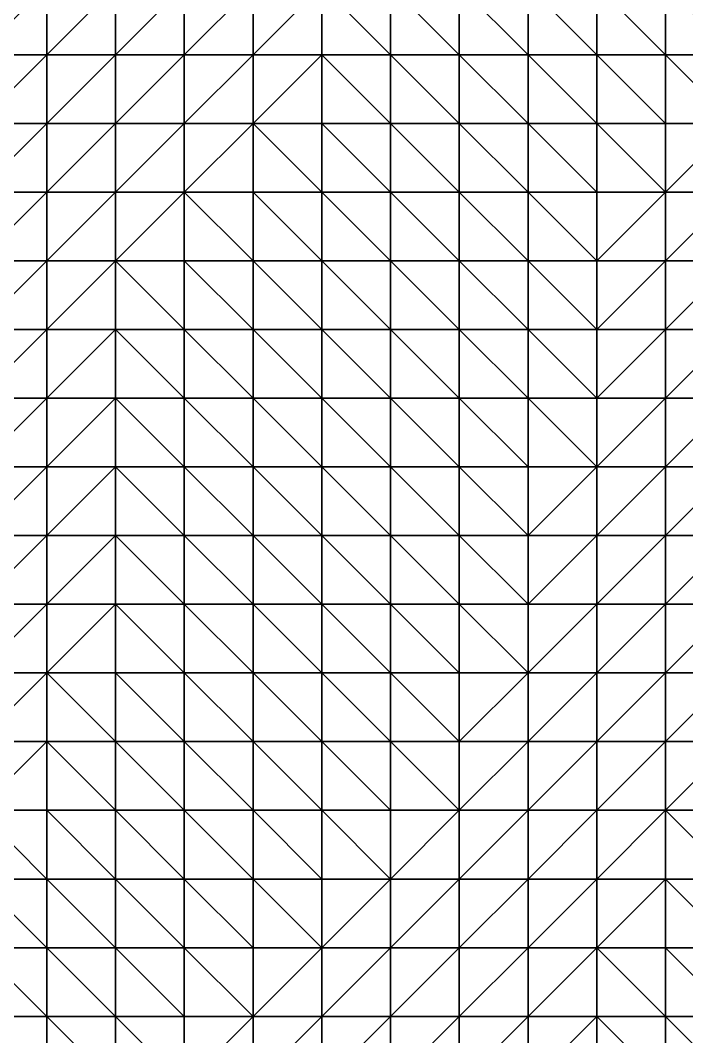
# Model space of a CAD drawing. Header units: metres. Extents: x -315 to 301, y -240 to 232.
# Drawn here: x 145.9 to 223.5, y -122.4 to -4 of the extents above; entities that cross this region are included whole.
import ezdxf

# ---------------------------------------------------------------- set-up
doc = ezdxf.new("R2010")
doc.units = ezdxf.units.M

msp = doc.modelspace()

# ---------------------------------------------------------------- linework, layer by layer
for points in [[(141, -8, -306.5157), (149, -8, -314.9863), (149, 0, -308.3981), (149.0001, 0.0001, -308.398)], [(141, -8, -306.5157), (149, 0, -308.3981), (141, 0, -303.2216), (141.0001, 0.0001, -303.2215)], [(149, -8, -314.9863), (157, -8, -334.751), (157, 0, -321.1039), (157.0001, 0.0001, -321.1039)], [(149, -8, -314.9863), (157, 0, -321.1039), (149, 0, -308.3981), (149.0001, 0.0001, -308.398)], [(157, -8, -334.751), (165, -8, -362.9863), (165, 0, -345.5745), (165.0001, 0.0001, -345.5745)], [(157, -8, -334.751), (165, 0, -345.5745), (157, 0, -321.1039), (157.0001, 0.0001, -321.1039)], [(165, -8, -362.9863), (173, -8, -387.9275), (173, 0, -376.6334), (173.0001, 0.0001, -376.6333)], [(165, -8, -362.9863), (173, 0, -376.6334), (165, 0, -345.5745), (165.0001, 0.0001, -345.5745)], [(173, -8, -387.9275), (181, -8, -400.1628), (181, 0, -396.8687), (181.0001, 0.0001, -396.8686)], [(173, -8, -387.9275), (181, 0, -396.8687), (173, 0, -376.6334), (173.0001, 0.0001, -376.6333)], [(181, 0, -396.8687), (189, -8, -403.4569), (189, 0, -403.4569), (189.0001, 0.0001, -403.4568)], [(181, 0, -396.8687), (181, -8, -400.1628), (189, -8, -403.4569), (189.0001, -7.9999, -403.4568)], [(189, 0, -403.4569), (197, -8, -403.4569), (197, 0, -404.3981), (197.0001, 0.0001, -404.398)], [(189, 0, -403.4569), (189, -8, -403.4569), (197, -8, -403.4569), (197.0001, -7.9999, -403.4568)], [(197, 0, -404.3981), (205, -8, -402.9863), (205, 0, -403.9275), (205.0001, 0.0001, -403.9274)], [(197, 0, -404.3981), (197, -8, -403.4569), (205, -8, -402.9863), (205.0001, -7.9999, -402.9862)], [(205, 0, -403.9275), (213, -8, -402.9863), (213, 0, -403.4569), (213.0001, 0.0001, -403.4568)], [(205, 0, -403.9275), (205, -8, -402.9863), (213, -8, -402.9863), (213.0001, -7.9999, -402.9862)], [(213, 0, -403.4569), (221, -8, -402.0451), (221, 0, -402.9863), (221.0001, 0.0001, -402.9862)], [(213, 0, -403.4569), (213, -8, -402.9863), (221, -8, -402.0451), (221.0001, -7.9999, -402.045)], [(221, 0, -402.9863), (229, -8, -399.6922), (229, 0, -401.5745), (229.0001, 0.0001, -401.5745)], [(221, 0, -402.9863), (221, -8, -402.0451), (229, -8, -399.6922), (229.0001, -7.9999, -399.6921)], [(141, -16, -319.6922), (149, -16, -333.8098), (149, -8, -314.9863), (149.0001, -7.9999, -314.9862)], [(141, -16, -319.6922), (149, -8, -314.9863), (141, -8, -306.5157), (141.0001, -7.9999, -306.5156)], [(149, -16, -333.8098), (157, -16, -357.8098), (157, -8, -334.751), (157.0001, -7.9999, -334.7509)], [(149, -16, -333.8098), (157, -8, -334.751), (149, -8, -314.9863), (149.0001, -7.9999, -314.9862)], [(157, -16, -357.8098), (165, -16, -381.3393), (165, -8, -362.9863), (165.0001, -7.9999, -362.9862)], [(157, -16, -357.8098), (165, -8, -362.9863), (157, -8, -334.751), (157.0001, -7.9999, -334.7509)], [(165, -16, -381.3393), (173, -16, -396.8687), (173, -8, -387.9275), (173.0001, -7.9999, -387.9274)], [(165, -16, -381.3393), (173, -8, -387.9275), (165, -8, -362.9863), (165.0001, -7.9999, -362.9862)], [(173, -16, -396.8687), (181, -16, -402.5157), (181, -8, -400.1628), (181.0001, -7.9999, -400.1627)], [(173, -16, -396.8687), (181, -8, -400.1628), (173, -8, -387.9275), (173.0001, -7.9999, -387.9274)], [(181, -8, -400.1628), (189, -16, -402.9863), (189, -8, -403.4569), (189.0001, -7.9999, -403.4568)], [(181, -8, -400.1628), (181, -16, -402.5157), (189, -16, -402.9863), (189.0001, -15.9999, -402.9862)], [(189, -8, -403.4569), (197, -16, -402.5157), (197, -8, -403.4569), (197.0001, -7.9999, -403.4568)], [(189, -8, -403.4569), (189, -16, -402.9863), (197, -16, -402.5157), (197.0001, -15.9999, -402.5156)], [(197, -8, -403.4569), (205, -16, -402.0451), (205, -8, -402.9863), (205.0001, -7.9999, -402.9862)], [(197, -8, -403.4569), (197, -16, -402.5157), (205, -16, -402.0451), (205.0001, -15.9999, -402.045)], [(205, -8, -402.9863), (213, -16, -401.104), (213, -8, -402.9863), (213.0001, -7.9999, -402.9862)], [(205, -8, -402.9863), (205, -16, -402.0451), (213, -16, -401.104), (213.0001, -15.9999, -401.1039)], [(213, -8, -402.9863), (221, -16, -399.2216), (221, -8, -402.0451), (221.0001, -7.9999, -402.045)], [(213, -8, -402.9863), (213, -16, -401.104), (221, -16, -399.2216), (221.0001, -15.9999, -399.2215)], [(221, -8, -402.0451), (229, -16, -394.0451), (229, -8, -399.6922), (229.0001, -7.9999, -399.6921)], [(221, -8, -402.0451), (221, -16, -399.2216), (229, -16, -394.0451), (229.0001, -15.9999, -394.045)], [(141, -24, -346.9863), (149, -24, -360.6334), (149, -16, -333.8098), (149.0001, -15.9999, -333.8098)], [(141, -24, -346.9863), (149, -16, -333.8098), (141, -16, -319.6922), (141.0001, -15.9999, -319.6921)], [(149, -24, -360.6334), (157, -24, -379.9275), (157, -16, -357.8098), (157.0001, -15.9999, -357.8098)], [(149, -24, -360.6334), (157, -16, -357.8098), (149, -16, -333.8098), (149.0001, -15.9999, -333.8098)], [(157, -24, -379.9275), (165, -24, -394.0451), (165, -16, -381.3393), (165.0001, -15.9999, -381.3392)], [(157, -24, -379.9275), (165, -16, -381.3393), (157, -16, -357.8098), (157.0001, -15.9999, -357.8098)], [(165, -24, -394.0451), (173, -24, -401.104), (173, -16, -396.8687), (173.0001, -15.9999, -396.8686)], [(165, -24, -394.0451), (173, -16, -396.8687), (165, -16, -381.3393), (165.0001, -15.9999, -381.3392)], [(173, -16, -396.8687), (181, -24, -402.9863), (181, -16, -402.5157), (181.0001, -15.9999, -402.5156)], [(173, -16, -396.8687), (173, -24, -401.104), (181, -24, -402.9863), (181.0001, -23.9999, -402.9862)], [(181, -16, -402.5157), (189, -24, -402.5157), (189, -16, -402.9863), (189.0001, -15.9999, -402.9862)], [(181, -16, -402.5157), (181, -24, -402.9863), (189, -24, -402.5157), (189.0001, -23.9999, -402.5156)], [(189, -16, -402.9863), (197, -24, -401.5745), (197, -16, -402.5157), (197.0001, -15.9999, -402.5156)], [(189, -16, -402.9863), (189, -24, -402.5157), (197, -24, -401.5745), (197.0001, -23.9999, -401.5745)], [(197, -16, -402.5157), (205, -24, -400.6334), (205, -16, -402.0451), (205.0001, -15.9999, -402.045)], [(197, -16, -402.5157), (197, -24, -401.5745), (205, -24, -400.6334), (205.0001, -23.9999, -400.6333)], [(205, -16, -402.0451), (213, -24, -398.751), (213, -16, -401.104), (213.0001, -15.9999, -401.1039)], [(205, -16, -402.0451), (205, -24, -400.6334), (213, -24, -398.751), (213.0001, -23.9999, -398.7509)], [(213, -16, -401.104), (221, -24, -394.0451), (221, -16, -399.2216), (221.0001, -15.9999, -399.2215)], [(213, -16, -401.104), (213, -24, -398.751), (221, -24, -394.0451), (221.0001, -23.9999, -394.045)], [(229, -16, -394.0451), (221, -16, -399.2216), (221, -24, -394.0451), (221.0001, -23.9999, -394.045)], [(229, -16, -394.0451), (221, -24, -394.0451), (229, -24, -384.1628), (229.0001, -23.9999, -384.1627)], [(141, -32, -371.4569), (149, -32, -380.8687), (149, -24, -360.6334), (149.0001, -23.9999, -360.6333)], [(141, -32, -371.4569), (149, -24, -360.6334), (141, -24, -346.9863), (141.0001, -23.9999, -346.9862)], [(149, -32, -380.8687), (157, -32, -392.6334), (157, -24, -379.9275), (157.0001, -23.9999, -379.9274)], [(149, -32, -380.8687), (157, -24, -379.9275), (149, -24, -360.6334), (149.0001, -23.9999, -360.6333)], [(157, -32, -392.6334), (165, -32, -399.6922), (165, -24, -394.0451), (165.0001, -23.9999, -394.045)], [(157, -32, -392.6334), (165, -24, -394.0451), (157, -24, -379.9275), (157.0001, -23.9999, -379.9274)], [(165, -24, -394.0451), (173, -32, -402.5157), (173, -24, -401.104), (173.0001, -23.9999, -401.1039)], [(165, -24, -394.0451), (165, -32, -399.6922), (173, -32, -402.5157), (173.0001, -31.9999, -402.5156)], [(173, -24, -401.104), (181, -32, -402.5157), (181, -24, -402.9863), (181.0001, -23.9999, -402.9862)], [(173, -24, -401.104), (173, -32, -402.5157), (181, -32, -402.5157), (181.0001, -31.9999, -402.5156)], [(181, -24, -402.9863), (189, -32, -401.5745), (189, -24, -402.5157), (189.0001, -23.9999, -402.5156)], [(181, -24, -402.9863), (181, -32, -402.5157), (189, -32, -401.5745), (189.0001, -31.9999, -401.5745)], [(189, -24, -402.5157), (197, -32, -400.1628), (197, -24, -401.5745), (197.0001, -23.9999, -401.5745)], [(189, -24, -402.5157), (189, -32, -401.5745), (197, -32, -400.1628), (197.0001, -31.9999, -400.1627)], [(197, -24, -401.5745), (205, -32, -398.751), (205, -24, -400.6334), (205.0001, -23.9999, -400.6333)], [(197, -24, -401.5745), (197, -32, -400.1628), (205, -32, -398.751), (205.0001, -31.9999, -398.7509)], [(205, -24, -400.6334), (213, -32, -394.9863), (213, -24, -398.751), (213.0001, -23.9999, -398.7509)], [(205, -24, -400.6334), (205, -32, -398.751), (213, -32, -394.9863), (213.0001, -31.9999, -394.9862)], [(213, -32, -394.9863), (221, -32, -386.5157), (221, -24, -394.0451), (221.0001, -23.9999, -394.045)], [(213, -32, -394.9863), (221, -24, -394.0451), (213, -24, -398.751), (213.0001, -23.9999, -398.7509)], [(221, -32, -386.5157), (229, -32, -372.3981), (229, -24, -384.1628), (229.0001, -23.9999, -384.1627)], [(221, -32, -386.5157), (229, -24, -384.1628), (221, -24, -394.0451), (221.0001, -23.9999, -394.045)], [(141, -40, -377.5745), (149, -40, -386.0451), (149, -32, -380.8687), (149.0001, -31.9999, -380.8686)], [(141, -40, -377.5745), (149, -32, -380.8687), (141, -32, -371.4569), (141.0001, -31.9999, -371.4568)], [(149, -40, -386.0451), (157, -40, -395.9275), (157, -32, -392.6334), (157.0001, -31.9999, -392.6333)], [(149, -40, -386.0451), (157, -32, -392.6334), (149, -32, -380.8687), (149.0001, -31.9999, -380.8686)], [(157, -32, -392.6334), (165, -40, -401.104), (165, -32, -399.6922), (165.0001, -31.9999, -399.6921)], [(157, -32, -392.6334), (157, -40, -395.9275), (165, -40, -401.104), (165.0001, -39.9999, -401.1039)], [(165, -32, -399.6922), (173, -40, -402.5157), (173, -32, -402.5157), (173.0001, -31.9999, -402.5156)], [(165, -32, -399.6922), (165, -40, -401.104), (173, -40, -402.5157), (173.0001, -39.9999, -402.5156)], [(173, -32, -402.5157), (181, -40, -402.0451), (181, -32, -402.5157), (181.0001, -31.9999, -402.5156)], [(173, -32, -402.5157), (173, -40, -402.5157), (181, -40, -402.0451), (181.0001, -39.9999, -402.045)], [(181, -32, -402.5157), (189, -40, -400.1628), (189, -32, -401.5745), (189.0001, -31.9999, -401.5745)], [(181, -32, -402.5157), (181, -40, -402.0451), (189, -40, -400.1628), (189.0001, -39.9999, -400.1627)], [(189, -32, -401.5745), (197, -40, -398.751), (197, -32, -400.1628), (197.0001, -31.9999, -400.1627)], [(189, -32, -401.5745), (189, -40, -400.1628), (197, -40, -398.751), (197.0001, -39.9999, -398.7509)], [(197, -32, -400.1628), (205, -40, -396.8687), (205, -32, -398.751), (205.0001, -31.9999, -398.7509)], [(197, -32, -400.1628), (197, -40, -398.751), (205, -40, -396.8687), (205.0001, -39.9999, -396.8686)], [(205, -32, -398.751), (213, -40, -391.6922), (213, -32, -394.9863), (213.0001, -31.9999, -394.9862)], [(205, -32, -398.751), (205, -40, -396.8687), (213, -40, -391.6922), (213.0001, -39.9999, -391.6921)], [(213, -40, -391.6922), (221, -40, -379.9275), (221, -32, -386.5157), (221.0001, -31.9999, -386.5156)], [(213, -40, -391.6922), (221, -32, -386.5157), (213, -32, -394.9863), (213.0001, -31.9999, -394.9862)], [(221, -40, -379.9275), (229, -40, -362.5158), (229, -32, -372.3981), (229.0001, -31.9999, -372.398)], [(221, -40, -379.9275), (229, -32, -372.3981), (221, -32, -386.5157), (221.0001, -31.9999, -386.5156)], [(141, -48, -372.8687), (149, -48, -384.6334), (149, -40, -386.0451), (149.0001, -39.9999, -386.045)], [(141, -48, -372.8687), (149, -40, -386.0451), (141, -40, -377.5745), (141.0001, -39.9999, -377.5745)], [(149, -48, -384.6334), (157, -48, -395.9275), (157, -40, -395.9275), (157.0001, -39.9999, -395.9274)], [(149, -48, -384.6334), (157, -40, -395.9275), (149, -40, -386.0451), (149.0001, -39.9999, -386.045)], [(157, -40, -395.9275), (165, -48, -401.104), (165, -40, -401.104), (165.0001, -39.9999, -401.1039)], [(157, -40, -395.9275), (157, -48, -395.9275), (165, -48, -401.104), (165.0001, -47.9999, -401.1039)], [(165, -40, -401.104), (173, -48, -402.0451), (173, -40, -402.5157), (173.0001, -39.9999, -402.5156)], [(165, -40, -401.104), (165, -48, -401.104), (173, -48, -402.0451), (173.0001, -47.9999, -402.045)], [(173, -40, -402.5157), (181, -48, -401.104), (181, -40, -402.0451), (181.0001, -39.9999, -402.045)], [(173, -40, -402.5157), (173, -48, -402.0451), (181, -48, -401.104), (181.0001, -47.9999, -401.1039)], [(181, -40, -402.0451), (189, -48, -399.2216), (189, -40, -400.1628), (189.0001, -39.9999, -400.1627)], [(181, -40, -402.0451), (181, -48, -401.104), (189, -48, -399.2216), (189.0001, -47.9999, -399.2215)], [(189, -40, -400.1628), (197, -48, -397.8098), (197, -40, -398.751), (197.0001, -39.9999, -398.7509)], [(189, -40, -400.1628), (189, -48, -399.2216), (197, -48, -397.8098), (197.0001, -47.9999, -397.8098)], [(197, -40, -398.751), (205, -48, -395.4569), (205, -40, -396.8687), (205.0001, -39.9999, -396.8686)], [(197, -40, -398.751), (197, -48, -397.8098), (205, -48, -395.4569), (205.0001, -47.9999, -395.4568)], [(205, -40, -396.8687), (213, -48, -389.3393), (213, -40, -391.6922), (213.0001, -39.9999, -391.6921)], [(205, -40, -396.8687), (205, -48, -395.4569), (213, -48, -389.3393), (213.0001, -47.9999, -389.3392)], [(213, -48, -389.3393), (221, -48, -374.751), (221, -40, -379.9275), (221.0001, -39.9999, -379.9274)], [(213, -48, -389.3393), (221, -40, -379.9275), (213, -40, -391.6922), (213.0001, -39.9999, -391.6921)], [(221, -48, -374.751), (229, -48, -354.0451), (229, -40, -362.5158), (229.0001, -39.9999, -362.5157)], [(221, -48, -374.751), (229, -40, -362.5158), (221, -40, -379.9275), (221.0001, -39.9999, -379.9274)], [(141, -56, -366.2804), (149, -56, -383.2216), (149, -48, -384.6334), (149.0001, -47.9999, -384.6333)], [(141, -56, -366.2804), (149, -48, -384.6334), (141, -48, -372.8687), (141.0001, -47.9999, -372.8686)], [(149, -56, -383.2216), (157, -56, -395.9275), (157, -48, -395.9275), (157.0001, -47.9999, -395.9274)], [(149, -56, -383.2216), (157, -48, -395.9275), (149, -48, -384.6334), (149.0001, -47.9999, -384.6333)], [(157, -48, -395.9275), (165, -56, -401.104), (165, -48, -401.104), (165.0001, -47.9999, -401.1039)], [(157, -48, -395.9275), (157, -56, -395.9275), (165, -56, -401.104), (165.0001, -55.9999, -401.1039)], [(165, -48, -401.104), (173, -56, -401.5745), (173, -48, -402.0451), (173.0001, -47.9999, -402.045)], [(165, -48, -401.104), (165, -56, -401.104), (173, -56, -401.5745), (173.0001, -55.9999, -401.5745)], [(173, -48, -402.0451), (181, -56, -400.1628), (181, -48, -401.104), (181.0001, -47.9999, -401.1039)], [(173, -48, -402.0451), (173, -56, -401.5745), (181, -56, -400.1628), (181.0001, -55.9999, -400.1627)], [(181, -48, -401.104), (189, -56, -398.2804), (189, -48, -399.2216), (189.0001, -47.9999, -399.2215)], [(181, -48, -401.104), (181, -56, -400.1628), (189, -56, -398.2804), (189.0001, -55.9999, -398.2803)], [(189, -48, -399.2216), (197, -56, -396.8687), (197, -48, -397.8098), (197.0001, -47.9999, -397.8098)], [(189, -48, -399.2216), (189, -56, -398.2804), (197, -56, -396.8687), (197.0001, -55.9999, -396.8686)], [(197, -48, -397.8098), (205, -56, -394.0451), (205, -48, -395.4569), (205.0001, -47.9999, -395.4568)], [(197, -48, -397.8098), (197, -56, -396.8687), (205, -56, -394.0451), (205.0001, -55.9999, -394.045)], [(205, -48, -395.4569), (213, -56, -386.5157), (213, -48, -389.3393), (213.0001, -47.9999, -389.3392)], [(205, -48, -395.4569), (205, -56, -394.0451), (213, -56, -386.5157), (213.0001, -55.9999, -386.5156)], [(213, -56, -386.5157), (221, -56, -369.5745), (221, -48, -374.751), (221.0001, -47.9999, -374.7509)], [(213, -56, -386.5157), (221, -48, -374.751), (213, -48, -389.3393), (213.0001, -47.9999, -389.3392)], [(221, -56, -369.5745), (229, -56, -347.4569), (229, -48, -354.0451), (229.0001, -47.9999, -354.045)], [(221, -56, -369.5745), (229, -48, -354.0451), (221, -48, -374.751), (221.0001, -47.9999, -374.7509)], [(141, -64, -360.6334), (149, -64, -383.6922), (149, -56, -383.2216), (149.0001, -55.9999, -383.2215)], [(141, -64, -360.6334), (149, -56, -383.2216), (141, -56, -366.2804), (141.0001, -55.9999, -366.2803)], [(149, -64, -383.6922), (157, -64, -396.3981), (157, -56, -395.9275), (157.0001, -55.9999, -395.9274)], [(149, -64, -383.6922), (157, -56, -395.9275), (149, -56, -383.2216), (149.0001, -55.9999, -383.2215)], [(157, -56, -395.9275), (165, -64, -400.6334), (165, -56, -401.104), (165.0001, -55.9999, -401.1039)], [(157, -56, -395.9275), (157, -64, -396.3981), (165, -64, -400.6334), (165.0001, -63.9999, -400.6333)], [(165, -56, -401.104), (173, -64, -400.6334), (173, -56, -401.5745), (173.0001, -55.9999, -401.5745)], [(165, -56, -401.104), (165, -64, -400.6334), (173, -64, -400.6334), (173.0001, -63.9999, -400.6333)], [(173, -56, -401.5745), (181, -64, -398.751), (181, -56, -400.1628), (181.0001, -55.9999, -400.1627)], [(173, -56, -401.5745), (173, -64, -400.6334), (181, -64, -398.751), (181.0001, -63.9999, -398.7509)], [(181, -56, -400.1628), (189, -64, -396.3981), (189, -56, -398.2804), (189.0001, -55.9999, -398.2803)], [(181, -56, -400.1628), (181, -64, -398.751), (189, -64, -396.3981), (189.0001, -63.9999, -396.398)], [(189, -56, -398.2804), (197, -64, -394.9863), (197, -56, -396.8687), (197.0001, -55.9999, -396.8686)], [(189, -56, -398.2804), (189, -64, -396.3981), (197, -64, -394.9863), (197.0001, -63.9999, -394.9862)], [(197, -56, -396.8687), (205, -64, -391.6922), (205, -56, -394.0451), (205.0001, -55.9999, -394.045)], [(197, -56, -396.8687), (197, -64, -394.9863), (205, -64, -391.6922), (205.0001, -63.9999, -391.6921)], [(205, -64, -391.6922), (213, -64, -381.3393), (213, -56, -386.5157), (213.0001, -55.9999, -386.5156)], [(205, -64, -391.6922), (213, -56, -386.5157), (205, -56, -394.0451), (205.0001, -55.9999, -394.045)], [(213, -64, -381.3393), (221, -64, -362.5158), (221, -56, -369.5745), (221.0001, -55.9999, -369.5745)], [(213, -64, -381.3393), (221, -56, -369.5745), (213, -56, -386.5157), (213.0001, -55.9999, -386.5156)], [(221, -64, -362.5158), (229, -64, -341.8098), (229, -56, -347.4569), (229.0001, -55.9999, -347.4568)], [(221, -64, -362.5158), (229, -56, -347.4569), (221, -56, -369.5745), (221.0001, -55.9999, -369.5745)], [(141, -72, -364.8687), (149, -72, -388.3981), (149, -64, -383.6922), (149.0001, -63.9999, -383.6921)], [(141, -72, -364.8687), (149, -64, -383.6922), (141, -64, -360.6334), (141.0001, -63.9999, -360.6333)], [(149, -72, -388.3981), (157, -72, -398.2804), (157, -64, -396.3981), (157.0001, -63.9999, -396.398)], [(149, -72, -388.3981), (157, -64, -396.3981), (149, -64, -383.6922), (149.0001, -63.9999, -383.6921)], [(157, -64, -396.3981), (165, -72, -400.1628), (165, -64, -400.6334), (165.0001, -63.9999, -400.6333)], [(157, -64, -396.3981), (157, -72, -398.2804), (165, -72, -400.1628), (165.0001, -71.9999, -400.1627)], [(165, -64, -400.6334), (173, -72, -399.2216), (173, -64, -400.6334), (173.0001, -63.9999, -400.6333)], [(165, -64, -400.6334), (165, -72, -400.1628), (173, -72, -399.2216), (173.0001, -71.9999, -399.2215)], [(173, -64, -400.6334), (181, -72, -396.3981), (181, -64, -398.751), (181.0001, -63.9999, -398.7509)], [(173, -64, -400.6334), (173, -72, -399.2216), (181, -72, -396.3981), (181.0001, -71.9999, -396.398)], [(181, -64, -398.751), (189, -72, -393.5745), (189, -64, -396.3981), (189.0001, -63.9999, -396.398)], [(181, -64, -398.751), (181, -72, -396.3981), (189, -72, -393.5745), (189.0001, -71.9999, -393.5745)], [(189, -64, -396.3981), (197, -72, -391.6922), (197, -64, -394.9863), (197.0001, -63.9999, -394.9862)], [(189, -64, -396.3981), (189, -72, -393.5745), (197, -72, -391.6922), (197.0001, -71.9999, -391.6921)], [(197, -64, -394.9863), (205, -72, -386.5157), (205, -64, -391.6922), (205.0001, -63.9999, -391.6921)], [(197, -64, -394.9863), (197, -72, -391.6922), (205, -72, -386.5157), (205.0001, -71.9999, -386.5156)], [(205, -72, -386.5157), (213, -72, -373.3393), (213, -64, -381.3393), (213.0001, -63.9999, -381.3392)], [(205, -72, -386.5157), (213, -64, -381.3393), (205, -64, -391.6922), (205.0001, -63.9999, -391.6921)], [(213, -72, -373.3393), (221, -72, -353.104), (221, -64, -362.5158), (221.0001, -63.9999, -362.5157)], [(213, -72, -373.3393), (221, -64, -362.5158), (213, -64, -381.3393), (213.0001, -63.9999, -381.3392)], [(221, -72, -353.104), (229, -72, -335.2216), (229, -64, -341.8098), (229.0001, -63.9999, -341.8098)], [(221, -72, -353.104), (229, -64, -341.8098), (221, -64, -362.5158), (221.0001, -63.9999, -362.5157)], [(141, -80, -376.1628), (149, -80, -394.5157), (149, -72, -388.3981), (149.0001, -71.9999, -388.398)], [(141, -80, -376.1628), (149, -72, -388.3981), (141, -72, -364.8687), (141.0001, -71.9999, -364.8686)], [(149, -80, -394.5157), (157, -80, -400.1628), (157, -72, -398.2804), (157.0001, -71.9999, -398.2803)], [(149, -80, -394.5157), (157, -72, -398.2804), (149, -72, -388.3981), (149.0001, -71.9999, -388.398)], [(157, -72, -398.2804), (165, -80, -399.6922), (165, -72, -400.1628), (165.0001, -71.9999, -400.1627)], [(157, -72, -398.2804), (157, -80, -400.1628), (165, -80, -399.6922), (165.0001, -79.9999, -399.6921)], [(165, -72, -400.1628), (173, -80, -397.3393), (173, -72, -399.2216), (173.0001, -71.9999, -399.2215)], [(165, -72, -400.1628), (165, -80, -399.6922), (173, -80, -397.3393), (173.0001, -79.9999, -397.3392)], [(173, -72, -399.2216), (181, -80, -393.104), (181, -72, -396.3981), (181.0001, -71.9999, -396.398)], [(173, -72, -399.2216), (173, -80, -397.3393), (181, -80, -393.104), (181.0001, -79.9999, -393.1039)], [(181, -72, -396.3981), (189, -80, -389.8098), (189, -72, -393.5745), (189.0001, -71.9999, -393.5745)], [(181, -72, -396.3981), (181, -80, -393.104), (189, -80, -389.8098), (189.0001, -79.9999, -389.8098)], [(189, -72, -393.5745), (197, -80, -386.9863), (197, -72, -391.6922), (197.0001, -71.9999, -391.6921)], [(189, -72, -393.5745), (189, -80, -389.8098), (197, -80, -386.9863), (197.0001, -79.9999, -386.9862)], [(197, -72, -391.6922), (205, -80, -379.4569), (205, -72, -386.5157), (205.0001, -71.9999, -386.5156)], [(197, -72, -391.6922), (197, -80, -386.9863), (205, -80, -379.4569), (205.0001, -79.9999, -379.4568)], [(205, -80, -379.4569), (213, -80, -362.5158), (213, -72, -373.3393), (213.0001, -71.9999, -373.3392)], [(205, -80, -379.4569), (213, -72, -373.3393), (205, -72, -386.5157), (205.0001, -71.9999, -386.5156)], [(213, -80, -362.5158), (221, -80, -343.2216), (221, -72, -353.104), (221.0001, -71.9999, -353.1039)], [(213, -80, -362.5158), (221, -72, -353.104), (213, -72, -373.3393), (213.0001, -71.9999, -373.3392)], [(221, -80, -343.2216), (229, -80, -329.1039), (229, -72, -335.2216), (229.0001, -71.9999, -335.2215)], [(221, -80, -343.2216), (229, -72, -335.2216), (221, -72, -353.104), (221.0001, -71.9999, -353.1039)], [(141, -88, -388.3981), (149, -88, -399.2216), (149, -80, -394.5157), (149.0001, -79.9999, -394.5156)], [(141, -88, -388.3981), (149, -80, -394.5157), (141, -80, -376.1628), (141.0001, -79.9999, -376.1627)], [(149, -80, -394.5157), (157, -88, -401.104), (157, -80, -400.1628), (157.0001, -79.9999, -400.1627)], [(149, -80, -394.5157), (149, -88, -399.2216), (157, -88, -401.104), (157.0001, -87.9999, -401.1039)], [(157, -80, -400.1628), (165, -88, -399.2216), (165, -80, -399.6922), (165.0001, -79.9999, -399.6921)], [(157, -80, -400.1628), (157, -88, -401.104), (165, -88, -399.2216), (165.0001, -87.9999, -399.2215)], [(165, -80, -399.6922), (173, -88, -394.9863), (173, -80, -397.3393), (173.0001, -79.9999, -397.3392)], [(165, -80, -399.6922), (165, -88, -399.2216), (173, -88, -394.9863), (173.0001, -87.9999, -394.9862)], [(173, -80, -397.3393), (181, -88, -389.8098), (181, -80, -393.104), (181.0001, -79.9999, -393.1039)], [(173, -80, -397.3393), (173, -88, -394.9863), (181, -88, -389.8098), (181.0001, -87.9999, -389.8098)], [(181, -80, -393.104), (189, -88, -386.0451), (189, -80, -389.8098), (189.0001, -79.9999, -389.8098)], [(181, -80, -393.104), (181, -88, -389.8098), (189, -88, -386.0451), (189.0001, -87.9999, -386.045)], [(189, -80, -389.8098), (197, -88, -382.2804), (197, -80, -386.9863), (197.0001, -79.9999, -386.9862)], [(189, -80, -389.8098), (189, -88, -386.0451), (197, -88, -382.2804), (197.0001, -87.9999, -382.2803)], [(197, -88, -382.2804), (205, -88, -370.9863), (205, -80, -379.4569), (205.0001, -79.9999, -379.4568)], [(197, -88, -382.2804), (205, -80, -379.4569), (197, -80, -386.9863), (197.0001, -79.9999, -386.9862)], [(205, -88, -370.9863), (213, -88, -352.1628), (213, -80, -362.5158), (213.0001, -79.9999, -362.5157)], [(205, -88, -370.9863), (213, -80, -362.5158), (205, -80, -379.4569), (205.0001, -79.9999, -379.4568)], [(213, -88, -352.1628), (221, -88, -334.751), (221, -80, -343.2216), (221.0001, -79.9999, -343.2215)], [(213, -88, -352.1628), (221, -80, -343.2216), (213, -80, -362.5158), (213.0001, -79.9999, -362.5157)], [(221, -88, -334.751), (229, -88, -324.8687), (229, -80, -329.1039), (229.0001, -79.9999, -329.1039)], [(221, -88, -334.751), (229, -80, -329.1039), (221, -80, -343.2216), (221.0001, -79.9999, -343.2215)], [(141, -96, -396.8687), (149, -96, -401.5745), (149, -88, -399.2216), (149.0001, -87.9999, -399.2215)], [(141, -96, -396.8687), (149, -88, -399.2216), (141, -88, -388.3981), (141.0001, -87.9999, -388.398)], [(149, -88, -399.2216), (157, -96, -401.5745), (157, -88, -401.104), (157.0001, -87.9999, -401.1039)], [(149, -88, -399.2216), (149, -96, -401.5745), (157, -96, -401.5745), (157.0001, -95.9999, -401.5745)], [(157, -88, -401.104), (165, -96, -398.751), (165, -88, -399.2216), (165.0001, -87.9999, -399.2215)], [(157, -88, -401.104), (157, -96, -401.5745), (165, -96, -398.751), (165.0001, -95.9999, -398.7509)], [(165, -88, -399.2216), (173, -96, -393.5745), (173, -88, -394.9863), (173.0001, -87.9999, -394.9862)], [(165, -88, -399.2216), (165, -96, -398.751), (173, -96, -393.5745), (173.0001, -95.9999, -393.5745)], [(173, -88, -394.9863), (181, -96, -388.3981), (181, -88, -389.8098), (181.0001, -87.9999, -389.8098)], [(173, -88, -394.9863), (173, -96, -393.5745), (181, -96, -388.3981), (181.0001, -95.9999, -388.398)], [(181, -88, -389.8098), (189, -96, -384.1628), (189, -88, -386.0451), (189.0001, -87.9999, -386.045)], [(181, -88, -389.8098), (181, -96, -388.3981), (189, -96, -384.1628), (189.0001, -95.9999, -384.1627)], [(189, -88, -386.0451), (197, -96, -377.104), (197, -88, -382.2804), (197.0001, -87.9999, -382.2803)], [(189, -88, -386.0451), (189, -96, -384.1628), (197, -96, -377.104), (197.0001, -95.9999, -377.1039)], [(197, -96, -377.104), (205, -96, -362.0451), (205, -88, -370.9863), (205.0001, -87.9999, -370.9862)], [(197, -96, -377.104), (205, -88, -370.9863), (197, -88, -382.2804), (197.0001, -87.9999, -382.2803)], [(205, -96, -362.0451), (213, -96, -342.751), (213, -88, -352.1628), (213.0001, -87.9999, -352.1627)], [(205, -96, -362.0451), (213, -88, -352.1628), (205, -88, -370.9863), (205.0001, -87.9999, -370.9862)], [(213, -96, -342.751), (221, -96, -328.6334), (221, -88, -334.751), (221.0001, -87.9999, -334.7509)], [(213, -96, -342.751), (221, -88, -334.751), (213, -88, -352.1628), (213.0001, -87.9999, -352.1627)], [(221, -96, -328.6334), (229, -96, -322.0451), (229, -88, -324.8687), (229.0001, -87.9999, -324.8686)], [(221, -96, -328.6334), (229, -88, -324.8687), (221, -88, -334.751), (221.0001, -87.9999, -334.7509)], [(141, -96, -396.8687), (149, -104, -402.5157), (149, -96, -401.5745), (149.0001, -95.9999, -401.5745)], [(141, -96, -396.8687), (141, -104, -400.6334), (149, -104, -402.5157), (149.0001, -103.9999, -402.5156)], [(149, -96, -401.5745), (157, -104, -401.5745), (157, -96, -401.5745), (157.0001, -95.9999, -401.5745)], [(149, -96, -401.5745), (149, -104, -402.5157), (157, -104, -401.5745), (157.0001, -103.9999, -401.5745)], [(157, -96, -401.5745), (165, -104, -398.751), (165, -96, -398.751), (165.0001, -95.9999, -398.7509)], [(157, -96, -401.5745), (157, -104, -401.5745), (165, -104, -398.751), (165.0001, -103.9999, -398.7509)], [(165, -96, -398.751), (173, -104, -393.104), (173, -96, -393.5745), (173.0001, -95.9999, -393.5745)], [(165, -96, -398.751), (165, -104, -398.751), (173, -104, -393.104), (173.0001, -103.9999, -393.1039)], [(173, -96, -393.5745), (181, -104, -387.9275), (181, -96, -388.3981), (181.0001, -95.9999, -388.398)], [(173, -96, -393.5745), (173, -104, -393.104), (181, -104, -387.9275), (181.0001, -103.9999, -387.9274)], [(181, -96, -388.3981), (189, -104, -381.8098), (189, -96, -384.1628), (189.0001, -95.9999, -384.1627)], [(181, -96, -388.3981), (181, -104, -387.9275), (189, -104, -381.8098), (189.0001, -103.9999, -381.8098)], [(189, -104, -381.8098), (197, -104, -370.5157), (197, -96, -377.104), (197.0001, -95.9999, -377.1039)], [(189, -104, -381.8098), (197, -96, -377.104), (189, -96, -384.1628), (189.0001, -95.9999, -384.1627)], [(197, -104, -370.5157), (205, -104, -351.6922), (205, -96, -362.0451), (205.0001, -95.9999, -362.045)], [(197, -104, -370.5157), (205, -96, -362.0451), (197, -96, -377.104), (197.0001, -95.9999, -377.1039)], [(205, -104, -351.6922), (213, -104, -334.2805), (213, -96, -342.751), (213.0001, -95.9999, -342.7509)], [(205, -104, -351.6922), (213, -96, -342.751), (205, -96, -362.0451), (205.0001, -95.9999, -362.045)], [(213, -104, -334.2805), (221, -104, -323.9275), (221, -96, -328.6334), (221.0001, -95.9999, -328.6333)], [(213, -104, -334.2805), (221, -96, -328.6334), (213, -96, -342.751), (213.0001, -95.9999, -342.7509)], [(221, -96, -328.6334), (229, -104, -320.1628), (229, -96, -322.0451), (229.0001, -95.9999, -322.045)], [(221, -96, -328.6334), (221, -104, -323.9275), (229, -104, -320.1628), (229.0001, -103.9999, -320.1627)], [(141, -104, -400.6334), (149, -112, -402.5157), (149, -104, -402.5157), (149.0001, -103.9999, -402.5156)], [(141, -104, -400.6334), (141, -112, -402.0451), (149, -112, -402.5157), (149.0001, -111.9999, -402.5156)], [(149, -104, -402.5157), (157, -112, -401.104), (157, -104, -401.5745), (157.0001, -103.9999, -401.5745)], [(149, -104, -402.5157), (149, -112, -402.5157), (157, -112, -401.104), (157.0001, -111.9999, -401.1039)], [(157, -104, -401.5745), (165, -112, -397.8098), (165, -104, -398.751), (165.0001, -103.9999, -398.7509)], [(157, -104, -401.5745), (157, -112, -401.104), (165, -112, -397.8098), (165.0001, -111.9999, -397.8098)], [(165, -104, -398.751), (173, -112, -392.1628), (173, -104, -393.104), (173.0001, -103.9999, -393.1039)], [(165, -104, -398.751), (165, -112, -397.8098), (173, -112, -392.1628), (173.0001, -111.9999, -392.1627)], [(173, -104, -393.104), (181, -112, -385.5745), (181, -104, -387.9275), (181.0001, -103.9999, -387.9274)], [(173, -104, -393.104), (173, -112, -392.1628), (181, -112, -385.5745), (181.0001, -111.9999, -385.5745)], [(181, -112, -385.5745), (189, -112, -376.1628), (189, -104, -381.8098), (189.0001, -103.9999, -381.8098)], [(181, -112, -385.5745), (189, -104, -381.8098), (181, -104, -387.9275), (181.0001, -103.9999, -387.9274)], [(189, -112, -376.1628), (197, -112, -359.6922), (197, -104, -370.5157), (197.0001, -103.9999, -370.5156)], [(189, -112, -376.1628), (197, -104, -370.5157), (189, -104, -381.8098), (189.0001, -103.9999, -381.8098)], [(197, -112, -359.6922), (205, -112, -341.3393), (205, -104, -351.6922), (205.0001, -103.9999, -351.6921)], [(197, -112, -359.6922), (205, -104, -351.6922), (197, -104, -370.5157), (197.0001, -103.9999, -370.5156)], [(205, -112, -341.3393), (213, -112, -327.6922), (213, -104, -334.2805), (213.0001, -103.9999, -334.2804)], [(205, -112, -341.3393), (213, -104, -334.2805), (205, -104, -351.6922), (205.0001, -103.9999, -351.6921)], [(213, -112, -327.6922), (221, -112, -321.1039), (221, -104, -323.9275), (221.0001, -103.9999, -323.9274)], [(213, -112, -327.6922), (221, -104, -323.9275), (213, -104, -334.2805), (213.0001, -103.9999, -334.2804)], [(221, -104, -323.9275), (229, -112, -318.751), (229, -104, -320.1628), (229.0001, -103.9999, -320.1627)], [(221, -104, -323.9275), (221, -112, -321.1039), (229, -112, -318.751), (229.0001, -111.9999, -318.7509)], [(141, -112, -402.0451), (149, -120, -401.5745), (149, -112, -402.5157), (149.0001, -111.9999, -402.5156)], [(141, -112, -402.0451), (141, -120, -401.5745), (149, -120, -401.5745), (149.0001, -119.9999, -401.5745)], [(149, -112, -402.5157), (157, -120, -399.6922), (157, -112, -401.104), (157.0001, -111.9999, -401.1039)], [(149, -112, -402.5157), (149, -120, -401.5745), (157, -120, -399.6922), (157.0001, -119.9999, -399.6921)], [(157, -112, -401.104), (165, -120, -394.9863), (165, -112, -397.8098), (165.0001, -111.9999, -397.8098)], [(157, -112, -401.104), (157, -120, -399.6922), (165, -120, -394.9863), (165.0001, -119.9999, -394.9862)], [(165, -112, -397.8098), (173, -120, -388.3981), (173, -112, -392.1628), (173.0001, -111.9999, -392.1627)], [(165, -112, -397.8098), (165, -120, -394.9863), (173, -120, -388.3981), (173.0001, -119.9999, -388.398)], [(173, -120, -388.3981), (181, -120, -378.5157), (181, -112, -385.5745), (181.0001, -111.9999, -385.5745)], [(173, -120, -388.3981), (181, -112, -385.5745), (173, -112, -392.1628), (173.0001, -111.9999, -392.1627)], [(181, -120, -378.5157), (189, -120, -363.9275), (189, -112, -376.1628), (189.0001, -111.9999, -376.1627)], [(181, -120, -378.5157), (189, -112, -376.1628), (181, -112, -385.5745), (181.0001, -111.9999, -385.5745)], [(189, -120, -363.9275), (197, -120, -346.0451), (197, -112, -359.6922), (197.0001, -111.9999, -359.6921)], [(189, -120, -363.9275), (197, -112, -359.6922), (189, -112, -376.1628), (189.0001, -111.9999, -376.1627)], [(197, -120, -346.0451), (205, -120, -331.9275), (205, -112, -341.3393), (205.0001, -111.9999, -341.3392)], [(197, -120, -346.0451), (205, -112, -341.3393), (197, -112, -359.6922), (197.0001, -111.9999, -359.6921)], [(205, -120, -331.9275), (213, -120, -323.4569), (213, -112, -327.6922), (213.0001, -111.9999, -327.6921)], [(205, -120, -331.9275), (213, -112, -327.6922), (205, -112, -341.3393), (205.0001, -111.9999, -341.3392)], [(213, -112, -327.6922), (221, -120, -318.751), (221, -112, -321.1039), (221.0001, -111.9999, -321.1039)], [(213, -112, -327.6922), (213, -120, -323.4569), (221, -120, -318.751), (221.0001, -119.9999, -318.7509)], [(221, -112, -321.1039), (229, -120, -317.3392), (229, -112, -318.751), (229.0001, -111.9999, -318.7509)], [(221, -112, -321.1039), (221, -120, -318.751), (229, -120, -317.3392), (229.0001, -119.9999, -317.3391)], [(141, -120, -401.5745), (149, -128, -400.1628), (149, -120, -401.5745), (149.0001, -119.9999, -401.5745)], [(141, -120, -401.5745), (141, -128, -401.104), (149, -128, -400.1628), (149.0001, -127.9999, -400.1627)], [(149, -120, -401.5745), (157, -128, -396.3981), (157, -120, -399.6922), (157.0001, -119.9999, -399.6921)], [(149, -120, -401.5745), (149, -128, -400.1628), (157, -128, -396.3981), (157.0001, -127.9999, -396.398)], [(157, -120, -399.6922), (165, -128, -390.2804), (165, -120, -394.9863), (165.0001, -119.9999, -394.9862)], [(157, -120, -399.6922), (157, -128, -396.3981), (165, -128, -390.2804), (165.0001, -127.9999, -390.2803)], [(165, -128, -390.2804), (173, -128, -380.8687), (173, -120, -388.3981), (173.0001, -119.9999, -388.398)], [(165, -128, -390.2804), (173, -120, -388.3981), (165, -120, -394.9863), (165.0001, -119.9999, -394.9862)], [(173, -128, -380.8687), (181, -128, -365.8098), (181, -120, -378.5157), (181.0001, -119.9999, -378.5156)], [(173, -128, -380.8687), (181, -120, -378.5157), (173, -120, -388.3981), (173.0001, -119.9999, -388.398)], [(181, -128, -365.8098), (189, -128, -347.9275), (189, -120, -363.9275), (189.0001, -119.9999, -363.9274)], [(181, -128, -365.8098), (189, -120, -363.9275), (181, -120, -378.5157), (181.0001, -119.9999, -378.5156)], [(189, -128, -347.9275), (197, -128, -333.3393), (197, -120, -346.0451), (197.0001, -119.9999, -346.045)], [(189, -128, -347.9275), (197, -120, -346.0451), (189, -120, -363.9275), (189.0001, -119.9999, -363.9274)], [(197, -128, -333.3393), (205, -128, -324.3981), (205, -120, -331.9275), (205.0001, -119.9999, -331.9274)], [(197, -128, -333.3393), (205, -120, -331.9275), (197, -120, -346.0451), (197.0001, -119.9999, -346.045)], [(205, -128, -324.3981), (213, -128, -320.1628), (213, -120, -323.4569), (213.0001, -119.9999, -323.4568)], [(205, -128, -324.3981), (213, -120, -323.4569), (205, -120, -331.9275), (205.0001, -119.9999, -331.9274)], [(213, -120, -323.4569), (221, -128, -317.3392), (221, -120, -318.751), (221.0001, -119.9999, -318.7509)], [(213, -120, -323.4569), (213, -128, -320.1628), (221, -128, -317.3392), (221.0001, -127.9999, -317.3391)], [(221, -120, -318.751), (229, -128, -315.9275), (229, -120, -317.3392), (229.0001, -119.9999, -317.3391)], [(221, -120, -318.751), (221, -128, -317.3392), (229, -128, -315.9275), (229.0001, -127.9999, -315.9274)]]:
    msp.add_3dface(points)

doc.saveas('drawing.dxf')
